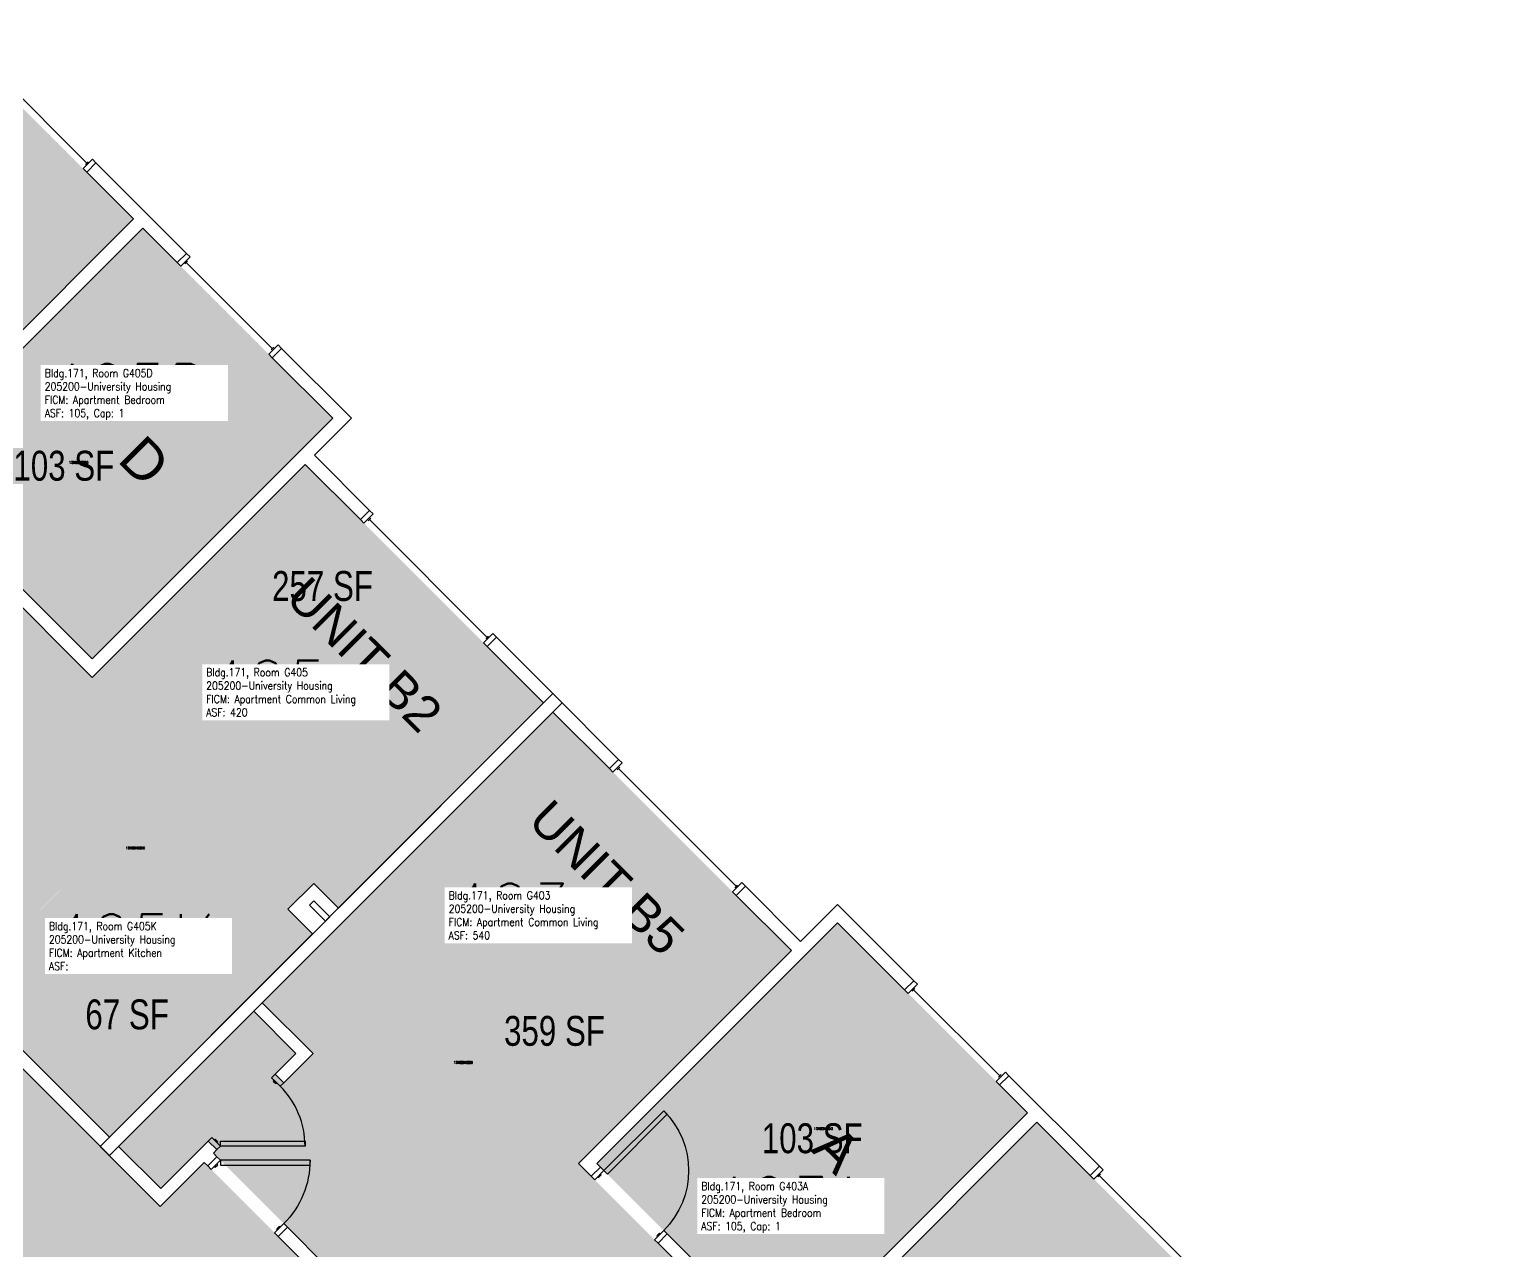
# Model space of a CAD drawing. Header units: inches. Extents: x 1062 to 4030, y -1482 to 1605.
# Drawn here: x 1840 to 2432, y -525 to -35 of the extents above; entities that cross this region are included whole.
import ezdxf
from ezdxf.enums import TextEntityAlignment as Align

# ---------------------------------------------------------------- set-up
doc = ezdxf.new("R2010")
doc.units = ezdxf.units.IN
doc.header["$LTSCALE"] = 192
doc.header["$MEASUREMENT"] = 0
for name, color, linetype in [('A-AREA-IDEN', 1, 'Continuous'), ('A-DOOR', 2, 'Continuous'), ('A-GLAZ', 1, 'Continuous'), ('A-IDEN-RNUM', 7, 'Continuous'), ('A-IDEN-SNUM', 4, 'Continuous'), ('A-IDEN-VNUM', 4, 'Continuous'), ('A-WALL', 5, 'Continuous'), ('AREA-TEXT', 3, 'Continuous'), ('Rooms-Category-Color', 7, 'Continuous'), ('Rooms-College-Color', 7, 'Continuous'), ('Rooms-Department-Color', 7, 'Continuous'), ('Rooms-Division-Color', 7, 'Continuous'), ('Rooms-Information', 7, 'Continuous')]:
    doc.layers.add(name, color=color, linetype=linetype)
doc.styles.add('AREA', font='arial.ttf', dxfattribs={"width": 0.75, "height": 12})
doc.styles.add('Dimstyle', font='arial.ttf')
doc.styles.add('ROOMSNUMBER', font='txt.shx', dxfattribs={"height": 0.03})
doc.styles.add('ROOMVNUMBER', font='simplex.shx', dxfattribs={"width": 0.85})
doc.styles.get("Standard").update_dxf_attribs({"font": 'arial.ttf'})

msp = doc.modelspace()

# ---------------------------------------------------------------- hatches: boundary and pattern name
at = {"layer": 'Rooms-Category-Color', "true_color": 0x728ef3}
for points in [[(1805.71, -34.87), (1881.82, -110.98), (1785.14, -207.67), (1709.02, -131.57), (1805.41, -35.2)], [(2046.58, -305.44), (1950.77, -209.63), (1865.21, -295.19), (1670.75, -100.73), (1629.74, -141.75), (1650.07, -162.07), (1659.88, -152.26), (1784.36, -276.74), (1774.54, -286.55), (1794.87, -306.88), (1804.69, -297.07), (1827.1, -319.48), (1817.47, -329.12), (1813.75, -325.4), (1818.26, -320.9), (1803.27, -305.91), (1768.36, -340.82), (1783.35, -355.81), (1789.71, -349.45), (1793.42, -353.16), (1787.06, -359.52), (1830.28, -402.74), (1894.28, -338.75), (1943.87, -388.35), (1954.22, -378.01), (1964.11, -387.91)], [(1885.53, -114.69), (1961.9, -191.06), (1865.2, -287.75), (1788.83, -211.39), (1885.23, -115.01)], [(1974.13, -581.95), (1941.47, -549.28), (1959.14, -531.6), (1913.89, -486.35), (1915.3, -484.94), (1911.86, -481.49), (1892.76, -500.58), (1875.81, -483.63), (1930.09, -429.36), (1947.03, -446.31), (1938.73, -454.62), (1942.17, -458.07), (1953.93, -446.31), (1933.53, -425.91), (2050.29, -309.15), (2146.11, -404.97), (2060.55, -490.53), (2334.82, -764.79), (2293.8, -805.81), (2273.21, -785.21), (2280.28, -778.14), (2155.07, -652.93), (2147.99, -660), (2127.4, -639.4), (2137.2, -629.6), (2116.25, -608.65), (2111.13, -613.78), (2031.84, -534.49), (1989.16, -577.18), (1984.03, -572.05)], [(1953.77, -398.25), (1872.1, -479.92), (1812.6, -420.42), (1894.28, -338.75)], [(2164.67, -393.83), (2241.04, -470.2), (2144.34, -566.89), (2067.97, -490.53)], [(2148.05, -570.61), (2224.15, -646.71), (2320.85, -550.01), (2244.75, -473.91)]]:
    msp.add_hatch(color=171, dxfattribs=at).paths.add_polyline_path(points)
at = {"layer": 'Rooms-Category-Color', "true_color": 0xadadad}
msp.add_hatch(color=253, dxfattribs=at).paths.add_polyline_path([(1455.35, -189.39), (1460.61, -184.13), (1514.75, -129.99), (1746.97, -362.21), (1764.65, -344.53), (1822.86, -402.74), (1805.18, -420.42), (1892.5, -507.74), (1910.18, -490.06), (1951.98, -531.87), (1934.31, -549.55), (2432.22, -1047.46), (2389.79, -1089.89), (2369.99, -1070.09), (2352.98, -1087.11), (2346.3, -1080.38), (1874.91, -608.94), (1857.23, -626.62), (1815.42, -584.81), (1833.1, -567.14), (1745.78, -479.82), (1728.1, -497.5), (1669.89, -439.28), (1687.57, -421.61)])
at = {"layer": 'Rooms-College-Color', "true_color": 0xadadad}
for points in [[(1805.71, -34.87), (1881.82, -110.98), (1785.14, -207.67), (1709.02, -131.57), (1805.41, -35.2)], [(2046.58, -305.44), (1950.77, -209.63), (1865.21, -295.19), (1670.75, -100.73), (1629.74, -141.75), (1650.07, -162.07), (1659.88, -152.26), (1784.36, -276.74), (1774.54, -286.55), (1794.87, -306.88), (1804.69, -297.07), (1827.1, -319.48), (1817.47, -329.12), (1813.75, -325.4), (1818.26, -320.9), (1803.27, -305.91), (1768.36, -340.82), (1783.35, -355.81), (1789.71, -349.45), (1793.42, -353.16), (1787.06, -359.52), (1830.28, -402.74), (1894.28, -338.75), (1943.87, -388.35), (1954.22, -378.01), (1964.11, -387.91)], [(1885.53, -114.69), (1961.9, -191.06), (1865.2, -287.75), (1788.83, -211.39), (1885.23, -115.01)], [(1455.35, -189.39), (1460.61, -184.13), (1514.75, -129.99), (1746.97, -362.21), (1764.65, -344.53), (1822.86, -402.74), (1805.18, -420.42), (1892.5, -507.74), (1910.18, -490.06), (1951.98, -531.87), (1934.31, -549.55), (2432.22, -1047.46), (2389.79, -1089.89), (2369.99, -1070.09), (2352.98, -1087.11), (2346.3, -1080.38), (1874.91, -608.94), (1857.23, -626.62), (1815.42, -584.81), (1833.1, -567.14), (1745.78, -479.82), (1728.1, -497.5), (1669.89, -439.28), (1687.57, -421.61)], [(1974.13, -581.95), (1941.47, -549.28), (1959.14, -531.6), (1913.89, -486.35), (1915.3, -484.94), (1911.86, -481.49), (1892.76, -500.58), (1875.81, -483.63), (1930.09, -429.36), (1947.03, -446.31), (1938.73, -454.62), (1942.17, -458.07), (1953.93, -446.31), (1933.53, -425.91), (2050.29, -309.15), (2146.11, -404.97), (2060.55, -490.53), (2334.82, -764.79), (2293.8, -805.81), (2273.21, -785.21), (2280.28, -778.14), (2155.07, -652.93), (2147.99, -660), (2127.4, -639.4), (2137.2, -629.6), (2116.25, -608.65), (2111.13, -613.78), (2031.84, -534.49), (1989.16, -577.18), (1984.03, -572.05)], [(1953.77, -398.25), (1872.1, -479.92), (1812.6, -420.42), (1894.28, -338.75)], [(2164.67, -393.83), (2241.04, -470.2), (2144.34, -566.89), (2067.97, -490.53)], [(2148.05, -570.61), (2224.15, -646.71), (2320.85, -550.01), (2244.75, -473.91)]]:
    msp.add_hatch(color=253, dxfattribs=at).paths.add_polyline_path(points)
at = {"layer": 'Rooms-Department-Color', "true_color": 0x604aed}
for points in [[(1805.71, -34.87), (1881.82, -110.98), (1785.14, -207.67), (1709.02, -131.57), (1805.41, -35.2)], [(2046.58, -305.44), (1950.77, -209.63), (1865.21, -295.19), (1670.75, -100.73), (1629.74, -141.75), (1650.07, -162.07), (1659.88, -152.26), (1784.36, -276.74), (1774.54, -286.55), (1794.87, -306.88), (1804.69, -297.07), (1827.1, -319.48), (1817.47, -329.12), (1813.75, -325.4), (1818.26, -320.9), (1803.27, -305.91), (1768.36, -340.82), (1783.35, -355.81), (1789.71, -349.45), (1793.42, -353.16), (1787.06, -359.52), (1830.28, -402.74), (1894.28, -338.75), (1943.87, -388.35), (1954.22, -378.01), (1964.11, -387.91)], [(1885.53, -114.69), (1961.9, -191.06), (1865.2, -287.75), (1788.83, -211.39), (1885.23, -115.01)], [(1974.13, -581.95), (1941.47, -549.28), (1959.14, -531.6), (1913.89, -486.35), (1915.3, -484.94), (1911.86, -481.49), (1892.76, -500.58), (1875.81, -483.63), (1930.09, -429.36), (1947.03, -446.31), (1938.73, -454.62), (1942.17, -458.07), (1953.93, -446.31), (1933.53, -425.91), (2050.29, -309.15), (2146.11, -404.97), (2060.55, -490.53), (2334.82, -764.79), (2293.8, -805.81), (2273.21, -785.21), (2280.28, -778.14), (2155.07, -652.93), (2147.99, -660), (2127.4, -639.4), (2137.2, -629.6), (2116.25, -608.65), (2111.13, -613.78), (2031.84, -534.49), (1989.16, -577.18), (1984.03, -572.05)], [(1953.77, -398.25), (1872.1, -479.92), (1812.6, -420.42), (1894.28, -338.75)], [(2164.67, -393.83), (2241.04, -470.2), (2144.34, -566.89), (2067.97, -490.53)], [(2148.05, -570.61), (2224.15, -646.71), (2320.85, -550.01), (2244.75, -473.91)]]:
    msp.add_hatch(color=173, dxfattribs=at).paths.add_polyline_path(points)
at = {"layer": 'Rooms-Department-Color', "true_color": 0xacacac}
msp.add_hatch(color=253, dxfattribs=at).paths.add_polyline_path([(1455.35, -189.39), (1460.61, -184.13), (1514.75, -129.99), (1746.97, -362.21), (1764.65, -344.53), (1822.86, -402.74), (1805.18, -420.42), (1892.5, -507.74), (1910.18, -490.06), (1951.98, -531.87), (1934.31, -549.55), (2432.22, -1047.46), (2389.79, -1089.89), (2369.99, -1070.09), (2352.98, -1087.11), (2346.3, -1080.38), (1874.91, -608.94), (1857.23, -626.62), (1815.42, -584.81), (1833.1, -567.14), (1745.78, -479.82), (1728.1, -497.5), (1669.89, -439.28), (1687.57, -421.61)])
at = {"layer": 'Rooms-Division-Color', "true_color": 0x604aed}
for points in [[(1805.71, -34.87), (1881.82, -110.98), (1785.14, -207.67), (1709.02, -131.57), (1805.41, -35.2)], [(2046.58, -305.44), (1950.77, -209.63), (1865.21, -295.19), (1670.75, -100.73), (1629.74, -141.75), (1650.07, -162.07), (1659.88, -152.26), (1784.36, -276.74), (1774.54, -286.55), (1794.87, -306.88), (1804.69, -297.07), (1827.1, -319.48), (1817.47, -329.12), (1813.75, -325.4), (1818.26, -320.9), (1803.27, -305.91), (1768.36, -340.82), (1783.35, -355.81), (1789.71, -349.45), (1793.42, -353.16), (1787.06, -359.52), (1830.28, -402.74), (1894.28, -338.75), (1943.87, -388.35), (1954.22, -378.01), (1964.11, -387.91)], [(1885.53, -114.69), (1961.9, -191.06), (1865.2, -287.75), (1788.83, -211.39), (1885.23, -115.01)], [(1974.13, -581.95), (1941.47, -549.28), (1959.14, -531.6), (1913.89, -486.35), (1915.3, -484.94), (1911.86, -481.49), (1892.76, -500.58), (1875.81, -483.63), (1930.09, -429.36), (1947.03, -446.31), (1938.73, -454.62), (1942.17, -458.07), (1953.93, -446.31), (1933.53, -425.91), (2050.29, -309.15), (2146.11, -404.97), (2060.55, -490.53), (2334.82, -764.79), (2293.8, -805.81), (2273.21, -785.21), (2280.28, -778.14), (2155.07, -652.93), (2147.99, -660), (2127.4, -639.4), (2137.2, -629.6), (2116.25, -608.65), (2111.13, -613.78), (2031.84, -534.49), (1989.16, -577.18), (1984.03, -572.05)], [(1953.77, -398.25), (1872.1, -479.92), (1812.6, -420.42), (1894.28, -338.75)], [(2164.67, -393.83), (2241.04, -470.2), (2144.34, -566.89), (2067.97, -490.53)], [(2148.05, -570.61), (2224.15, -646.71), (2320.85, -550.01), (2244.75, -473.91)]]:
    msp.add_hatch(color=173, dxfattribs=at).paths.add_polyline_path(points)
at = {"layer": 'Rooms-Division-Color', "true_color": 0xadadad}
msp.add_hatch(color=253, dxfattribs=at).paths.add_polyline_path([(1455.35, -189.39), (1460.61, -184.13), (1514.75, -129.99), (1746.97, -362.21), (1764.65, -344.53), (1822.86, -402.74), (1805.18, -420.42), (1892.5, -507.74), (1910.18, -490.06), (1951.98, -531.87), (1934.31, -549.55), (2432.22, -1047.46), (2389.79, -1089.89), (2369.99, -1070.09), (2352.98, -1087.11), (2346.3, -1080.38), (1874.91, -608.94), (1857.23, -626.62), (1815.42, -584.81), (1833.1, -567.14), (1745.78, -479.82), (1728.1, -497.5), (1669.89, -439.28), (1687.57, -421.61)])

# ---------------------------------------------------------------- linework, layer by layer
at = {"layer": 'A-DOOR'}
for points in [[(1937.31, -456.03), (1938.73, -454.62), (1942.17, -458.07), (1940.76, -459.48)], [(1938.28, -457.01), (1937.93, -457.36), (1938.99, -458.42), (1939.34, -458.07)], [(2070.8, -493.36), (2072.21, -494.77), (2096.26, -470.73), (2094.84, -469.31)], [(1913.27, -480.07), (1911.86, -481.49), (1915.3, -484.94), (1916.72, -483.52)], [(1914.24, -481.05), (1914.6, -480.69), (1915.66, -481.75), (1915.3, -482.11)], [(1916.72, -483.52), (1916.72, -481.52), (1950.72, -481.52), (1950.72, -483.52)], [(1913.02, -492.91), (1911.61, -491.5), (1915.32, -487.78), (1916.74, -489.2)], [(1914.26, -491.67), (1914.61, -492.03), (1915.68, -490.97), (1915.32, -490.61)], [(1916.74, -489.2), (1916.74, -491.2), (1952.74, -491.2), (1952.74, -489.2)], [(2067.09, -497.07), (2065.67, -495.65), (2069.39, -491.94), (2070.8, -493.36)], [(2068.33, -495.83), (2068.68, -496.18), (2069.74, -495.12), (2069.39, -494.77)], [(1938.48, -518.37), (1939.89, -519.78), (1943.61, -516.07), (1942.19, -514.65)], [(1939.72, -517.13), (1939.36, -516.77), (1940.42, -515.71), (1940.78, -516.07)], [(2091.13, -521.11), (2092.54, -522.52), (2096.26, -518.81), (2094.84, -517.4)], [(2092.37, -519.87), (2092.01, -519.52), (2093.07, -518.46), (2093.43, -518.81)]]:
    msp.add_lwpolyline(points, close=True, dxfattribs=at)
msp.add_arc((1916.72, -483.52), 34, 0, 45, dxfattribs=at)
at = {"layer": 'A-DOOR', "extrusion": (0, 0, -1)}
for centre, radius, start in [((-2070.8, -493.36), 34, 135), ((-1916.74, -489.2), 36, 180)]:
    msp.add_arc(centre, radius, start, 225, dxfattribs=at)
at = {"layer": 'A-GLAZ'}
for p, q in [((1863.09, -88.54), (1828.44, -53.89)), ((1862.56, -89.07), (1863.62, -88.01)), ((1902.49, -129), (1903.55, -127.94)), ((1937.67, -163.12), (1903.02, -128.47)), ((1937.14, -163.65), (1938.2, -162.58)), ((1976.05, -232.26), (1977.11, -231.2)), ((2023.96, -279.11), (1976.58, -231.73)), ((2023.43, -279.64), (2024.49, -278.58)), ((2076.1, -332.31), (2077.16, -331.24)), ((2076.63, -331.78), (2124, -379.15)), ((2123.47, -379.68), (2124.53, -378.62)), ((2194.69, -421.2), (2195.75, -420.14)), ((2195.22, -420.67), (2229.87, -455.32)), ((2229.34, -455.85), (2230.4, -454.79)), ((2269.28, -495.79), (2270.34, -494.73)), ((2269.81, -495.26), (2304.46, -529.9))]:
    msp.add_line(p, q, dxfattribs=at)
for points in [[(1865.3, -87.03), (1866.71, -88.45), (1863, -92.16), (1861.58, -90.75)], [(1904.52, -126.26), (1903.11, -124.84), (1899.39, -128.56), (1900.81, -129.97)], [(1939.88, -161.61), (1941.29, -163.03), (1937.58, -166.74), (1936.16, -165.32)], [(1978.09, -229.52), (1976.67, -228.11), (1972.96, -231.82), (1974.37, -233.23)], [(2026.17, -277.61), (2027.58, -279.02), (2023.87, -282.73), (2022.46, -281.32)], [(2078.13, -329.57), (2076.72, -328.15), (2073, -331.86), (2074.42, -333.28)], [(2126.21, -377.65), (2127.63, -379.06), (2123.92, -382.78), (2122.5, -381.36)], [(2196.73, -418.46), (2195.31, -417.05), (2191.6, -420.76), (2193.01, -422.18)], [(2232.08, -453.82), (2233.5, -455.23), (2229.78, -458.95), (2228.37, -457.53)], [(2271.31, -493.05), (2269.9, -491.63), (2266.18, -495.34), (2267.6, -496.76)]]:
    msp.add_lwpolyline(points, close=True, dxfattribs=at)
at = {"layer": 'A-WALL'}
for p, q in [((1866.71, -88.45), (1863, -92.16)), ((1903.11, -124.84), (1866.71, -88.45)), ((1863, -92.16), (1881.83, -110.99)), ((1881.83, -110.99), (1785.13, -207.68)), ((1788.84, -211.4), (1885.54, -114.7)), ((1885.54, -114.7), (1899.39, -128.56)), ((1899.39, -128.56), (1903.11, -124.84)), ((1941.29, -163.03), (1937.58, -166.74)), ((1969.33, -191.07), (1941.29, -163.03)), ((1937.58, -166.74), (1961.91, -191.07)), ((1961.91, -191.07), (1865.21, -287.76)), ((1954.48, -205.92), (1969.33, -191.07)), ((1976.67, -228.11), (1954.48, -205.92)), ((1865.21, -295.19), (1950.77, -209.63)), ((1950.77, -209.63), (1972.96, -231.82)), ((1972.96, -231.82), (1976.67, -228.11)), ((1865.21, -287.76), (1818.54, -241.09)), ((1814.83, -244.81), (1865.21, -295.19)), ((2027.58, -279.02), (2023.87, -282.73)), ((2023.87, -282.73), (2046.58, -305.44)), ((2054.01, -305.44), (2027.58, -279.02)), ((1868.39, -483.63), (2050.29, -301.73)), ((2050.29, -301.73), (2076.72, -328.15)), ((1872.1, -487.34), (2054.01, -305.44)), ((2046.58, -305.44), (1964.12, -387.91)), ((2050.29, -309.15), (1933.53, -425.91)), ((2073, -331.86), (2050.29, -309.15)), ((2076.72, -328.15), (2073, -331.86)), ((1954.22, -378.01), (1943.87, -388.35)), ((1964.12, -387.91), (1954.22, -378.01)), ((1952.45, -386.67), (1954.22, -384.9)), ((1954.22, -384.9), (1960.67, -391.36)), ((2123.92, -382.78), (2127.63, -379.06)), ((2146.11, -404.97), (2123.92, -382.78)), ((2127.63, -379.06), (2149.82, -401.25)), ((1943.87, -388.35), (1953.77, -398.25)), ((1958.9, -393.12), (1952.45, -386.67)), ((2149.82, -401.25), (2164.67, -386.41)), ((2164.67, -386.41), (2195.31, -417.05)), ((1960.67, -391.36), (1958.9, -393.12)), ((2164.67, -393.83), (2067.97, -490.53)), ((2191.6, -420.76), (2164.67, -393.83)), ((1953.77, -398.25), (1872.1, -479.92)), ((2060.55, -490.53), (2146.11, -404.97)), ((1805.18, -420.42), (1872.1, -487.34)), ((1872.1, -479.92), (1812.6, -420.42)), ((2195.31, -417.05), (2191.6, -420.76)), ((1933.53, -425.91), (1953.93, -446.31)), ((1930.09, -429.36), (1875.82, -483.63)), ((1947.03, -446.31), (1930.09, -429.36)), ((1938.73, -454.62), (1947.03, -446.31)), ((1953.93, -446.31), (1942.17, -458.07)), ((1942.17, -458.07), (1938.73, -454.62)), ((2229.78, -458.95), (2233.5, -455.23)), ((2233.5, -455.23), (2269.9, -491.63)), ((2241.04, -470.2), (2229.78, -458.95)), ((2144.34, -566.89), (2241.04, -470.2)), ((2244.75, -473.91), (2148.05, -570.61)), ((2266.18, -495.34), (2244.75, -473.91)), ((1892.5, -507.74), (1868.39, -483.63)), ((1875.82, -483.63), (1892.76, -500.58)), ((1892.76, -500.58), (1911.86, -481.49)), ((1911.86, -481.49), (1915.3, -484.94)), ((1915.3, -484.94), (1913.89, -486.35)), ((1910.18, -490.06), (1892.5, -507.74)), ((1911.61, -491.5), (1910.18, -490.06)), ((1915.32, -487.78), (1911.61, -491.5)), ((1913.89, -486.35), (1915.32, -487.78)), ((2065.67, -495.65), (2060.55, -490.53)), ((2067.97, -490.53), (2069.39, -491.94)), ((2069.39, -491.94), (2065.67, -495.65)), ((2269.9, -491.63), (2266.18, -495.34)), ((1939.89, -519.78), (1943.61, -516.07)), ((1951.98, -531.87), (1939.89, -519.78)), ((1943.61, -516.07), (1959.14, -531.61)), ((2092.54, -522.52), (2096.26, -518.81)), ((2096.26, -518.81), (2144.34, -566.89)), ((2192.16, -622.14), (2092.54, -522.52))]:
    msp.add_line(p, q, dxfattribs=at)

# ---------------------------------------------------------------- texts
at = {"layer": 'A-AREA-IDEN'}
for s, p in [('UNIT B2', (1969.54, -291.11)), ('UNIT B5', (2066.96, -380.7))]:
    msp.add_text(s, height=14.4, rotation=315, dxfattribs=at).set_placement(p, align=Align.CENTER)
at = {"layer": 'A-AREA-IDEN', "char_height": 16, "width": 1, "attachment_point": 1, "rotation": 314.99675, "style": 'Dimstyle'}
for s, insert in [('{\\C1;D}', (1886.23, -196.87)), ('{\\C1;A}', (2164.85, -473.96))]:
    msp.add_mtext(s, dxfattribs=dict(at, insert=insert))
at = {"layer": 'A-IDEN-RNUM', "style": 'ROOMSNUMBER', "width": 0.85}
for s, p in [('0405-D0', (1859.79, -208.86)), ('0405-00', (1935.82, -300.49)), ('0405-K0', (1882.53, -363.71)), ('0403-00', (2014.29, -449.92)), ('0403-A0', (2158.96, -476.5))]:
    msp.add_text(s, height=1, dxfattribs=at).set_placement(p, align=Align.MIDDLE_CENTER)
at = {"layer": 'A-IDEN-SNUM', "style": 'ROOMSNUMBER', "width": 0.85}
for s, p in [('1710G405D0', (1859.79, -208.86)), ('1710G40500', (1935.82, -300.49)), ('1710G405K0', (1882.53, -363.71)), ('1710G40300', (2014.29, -449.92)), ('1710G403A0', (2158.96, -476.5))]:
    msp.add_text(s, height=1, dxfattribs=at).set_placement(p, align=Align.MIDDLE_CENTER)
at = {"layer": 'A-IDEN-VNUM', "style": 'ROOMVNUMBER', "width": 0.85}
for s, p in [('405D', (1879.84, -180.44)), ('405', (1935.6, -299.59)), ('403', (2033.02, -389.19)), ('405K', (1881.53, -401.56)), ('403A', (2144.52, -507.09))]:
    msp.add_text(s, height=22.5, dxfattribs=at).set_placement(p, align=Align.MIDDLE_CENTER)
at = {"layer": 'AREA-TEXT', "style": 'AREA', "width": 0.75}
for s, p in [('103 SF', (1853.82, -210.15)), ('257 SF', (1957.74, -258.46)), ('67 SF', (1879.23, -430.59)), ('359 SF', (2050.95, -437.21)), ('103 SF', (2154.5, -480.36))]:
    msp.add_text(s, height=12, dxfattribs=at).set_placement(p, align=Align.MIDDLE_CENTER)

# ---------------------------------------------------------------- next in the draw order: texts
at = {"layer": 'Rooms-Information', "char_height": 3.2143, "width": 72, "attachment_point": 7, "style": 'ROOMVNUMBER', "bg_fill": 3, "box_fill_scale": 1.5, "bg_fill_color": 256, "bg_fill_true_color": 13158600, "bg_fill_transparency": 0}
for s, insert in [('Bldg.171, Room G405D^M^J205200-University Housing^M^JFICM: Apartment Bedroom^M^JASF: 105, Cap: 1', (1846.15, -191.69)), ('Bldg.171, Room G405^M^J205200-University Housing^M^JFICM: Apartment Common Living^M^JASF: 420', (1911.01, -310.84)), ('Bldg.171, Room G403^M^J205200-University Housing^M^JFICM: Apartment Common Living^M^JASF: 540', (2008.43, -400.44)), ('Bldg.171, Room G405K^M^J205200-University Housing^M^JFICM: Apartment Kitchen^M^JASF: ', (1847.83, -412.81)), ('Bldg.171, Room G403A^M^J205200-University Housing^M^JFICM: Apartment Bedroom^M^JASF: 105, Cap: 1', (2109.91, -518.34))]:
    msp.add_mtext(s, dxfattribs=dict(at, insert=insert))

doc.saveas('drawing.dxf')
